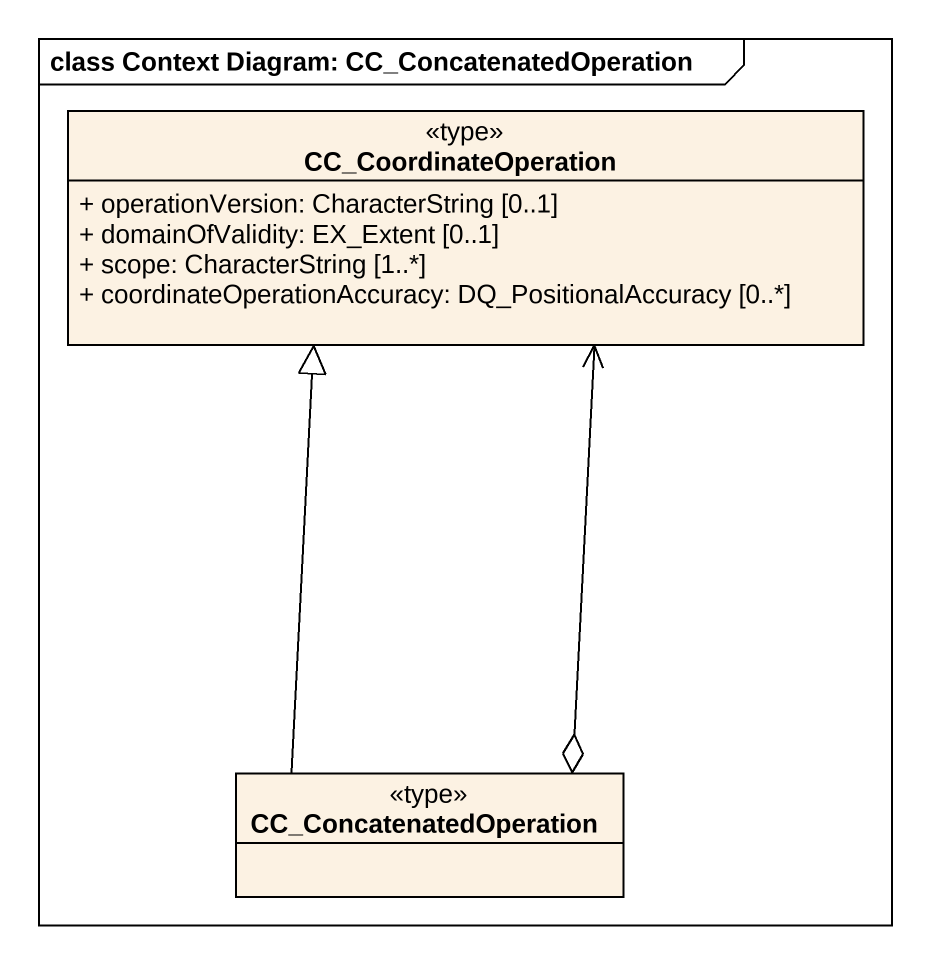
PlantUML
@startuml
mainframe class Context Diagram: CC_ConcatenatedOperation
hide circle
hide empty members
skinparam classAttributeIconSize 0
class CC_CoordinateOperation <<type>> {
  + operationVersion: CharacterString [0..1]
  + domainOfValidity: EX_Extent [0..1]
  + scope: CharacterString [1..*]
  + coordinateOperationAccuracy: DQ_PositionalAccuracy [0..*]
}
class CC_ConcatenatedOperation <<type>>
CC_CoordinateOperation <--o CC_ConcatenatedOperation
CC_ConcatenatedOperation -up-|> CC_CoordinateOperation
@enduml
